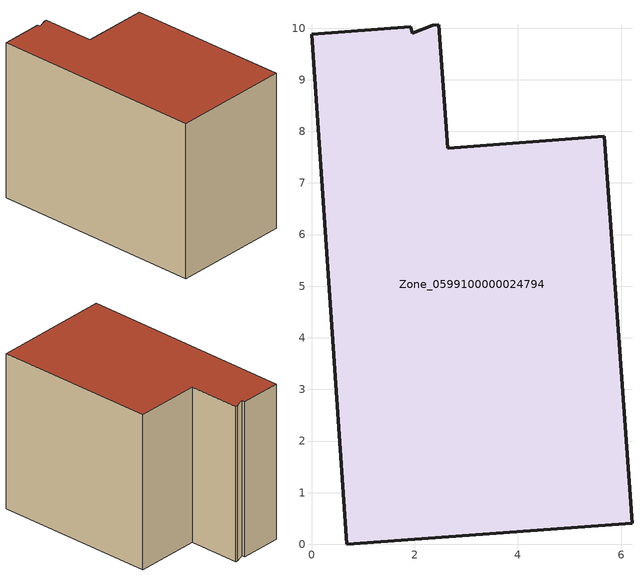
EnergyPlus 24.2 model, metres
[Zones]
Zone_0599100000024794
 floor ground (C_G): 0,9.88 1.92,10.03 1.96,9.9 2.35,10.06 2.47,10.07 2.64,7.68 5.67,7.9 6.21,0.41 0.68,0 z0
 wall outside (C_F): 2.64,7.68 2.47,10.07 2.35,10.06 1.96,9.9 1.92,10.03 0,9.88 0.68,0 6.21,0.41 5.67,7.9 2.64,7.68 z0:7.33
 roof outside (C_R): 1.92,10.03 0,9.88 0.68,0 6.21,0.41 5.67,7.9 2.64,7.68 2.47,10.07 2.35,10.06 1.96,9.9 z7.33
[BUILDING]
Pand.0599100000024794: North Axis=0; Terrain=City; Loads Convergence Tolerance Value=0.04; Temperature Convergence Tolerance Value=0.4; Solar Distribution=FullExterior; Maximum Number of Warmup Days=25; Minimum Number of Warmup Days=1
[Site:Location]
Rotterdam.The.Hague.AP_ZH_NLD Design_Conditions: Latitude=51.96; Longitude=4.45; Time Zone=1; Elevation=-4.5
[SITE:GROUNDTEMPERATURE:BUILDINGSURFACE]
18, 18, 18, 18, 18, 18, 18, 18, 18, 18, 18, 18
[MATERIAL] Thermal Absorptance=0.9; Solar Absorptance=0.7; Visible Absorptance=0.7
Name | Roughness | Thickness | Conductivity | Density | Specific Heat
G.TI.1946 | MediumSmooth | 0.15 | 1 | 540 | 1210
F.TI.1946 | Rough | 0.3 | 0.857143 | 1920 | 840
R.TI.1946 | MediumRough | 0.2 | 0.1 | 1500 | 1000
[CONSTRUCTION]
C_G: G.TI.1946
C_F: F.TI.1946
C_R: R.TI.1946
[ZONE]
Zone_0599100000024794: Type=1; Multiplier=1; Ceiling Height=Autocalculate; Volume=Autocalculate; Floor Area=autocalculate; Part of Total Floor Area=Yes
[ZONEINFILTRATION:DESIGNFLOWRATE]
Infil_Zone_0599100000024794: Zone or ZoneList or Space or SpaceList=Zone_0599100000024794; Schedule=AlwaysOn; Design Flow Rate Calculation Method=Flow/Area; Flow Rate per Floor Area=0.003; Constant Term Coefficient=1; Temperature Term Coefficient=0; Velocity Term Coefficient=0; Velocity Squared Term Coefficient=0
[HVACTEMPLATE:ZONE:IDEALLOADSAIRSYSTEM]
Zone_0599100000024794: Maximum Heating Supply Air Temperature=50; Minimum Cooling Supply Air Temperature=13; Maximum Heating Supply Air Humidity Ratio=0.0156; Minimum Cooling Supply Air Humidity Ratio=0.0077; Heating Limit=NoLimit; Cooling Limit=NoLimit; Dehumidification Control Type=ConstantSensibleHeatRatio; Cooling Sensible Heat Ratio=0.7; Dehumidification Setpoint=60; Humidification Control Type=None; Humidification Setpoint=30; Outdoor Air Method=None; Outdoor Air Flow Rate per Person=0.00944; Outdoor Air Flow Rate per Zone Floor Area=0; Outdoor Air Flow Rate per Zone=0; Demand Controlled Ventilation Type=None; Outdoor Air Economizer Type=NoEconomizer; Heat Recovery Type=None; Sensible Heat Recovery Effectiveness=0.7; Latent Heat Recovery Effectiveness=0.65
[ZONECONTROL:THERMOSTAT]
ThermostatControl_Zone_0599100000024794: Zone or ZoneList=Zone_0599100000024794; Control Type Schedule=DualSetpointControlType; Control 1=Thermostat_Zone_0599100000024794; Temperature Difference Between Cutout And Setpoint=0
[THERMOSTATSETPOINT:DUALSETPOINT]
Thermostat_Zone_0599100000024794: Heating Setpoint Temperature Schedule=HeatingSetpoint_Zone_0599100000024794; Cooling Setpoint Temperature Schedule=CoolingSetpoint_Zone_0599100000024794
[SCHEDULE:COMPACT]
HeatingSetpoint_Zone_0599100000024794: Through: 12/31, For: AllDays, Until: 24:00, 21
CoolingSetpoint_Zone_0599100000024794: Through: 12/31, For: AllDays, Until: 24:00, 24
DualSetpointControlType: Through: 12/31, For: AllDays, Until: 24:00, 4
AlwaysOn: Through: 12/31, For: AllDays, Until: 24:00, 1
